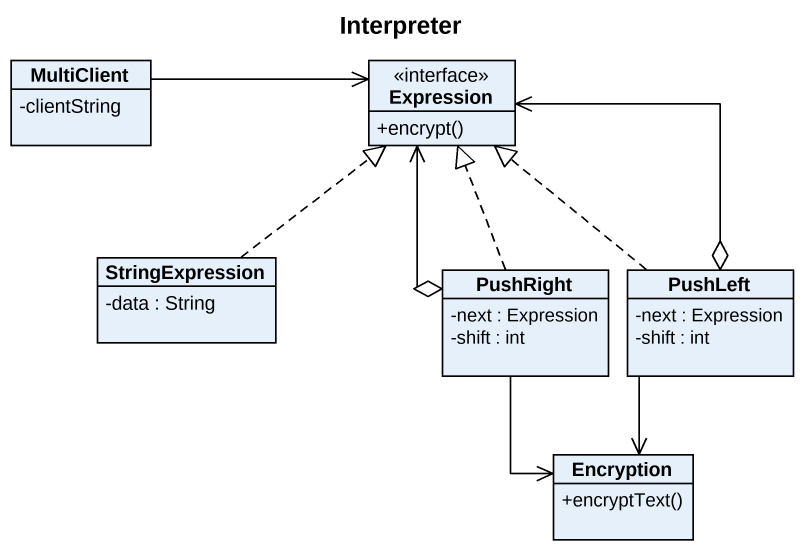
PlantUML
@startuml
title Interpreter
hide circle
hide empty members
skinparam classAttributeIconSize 0
class MultiClient {
  -clientString
}
interface Expression {
  +encrypt()
}
class StringExpression {
  -data : String
}
class PushRight {
  -next : Expression
  -shift : int
}
class PushLeft {
  -next : Expression
  -shift : int
}
class Encryption {
  +encryptText()
}
MultiClient -right-> Expression
StringExpression .up.|> Expression
PushRight .up.|> Expression
PushRight o-up-> Expression
PushRight --> Encryption
PushLeft .up.|> Expression
PushLeft o-up-> Expression
PushLeft --> Encryption
@enduml
